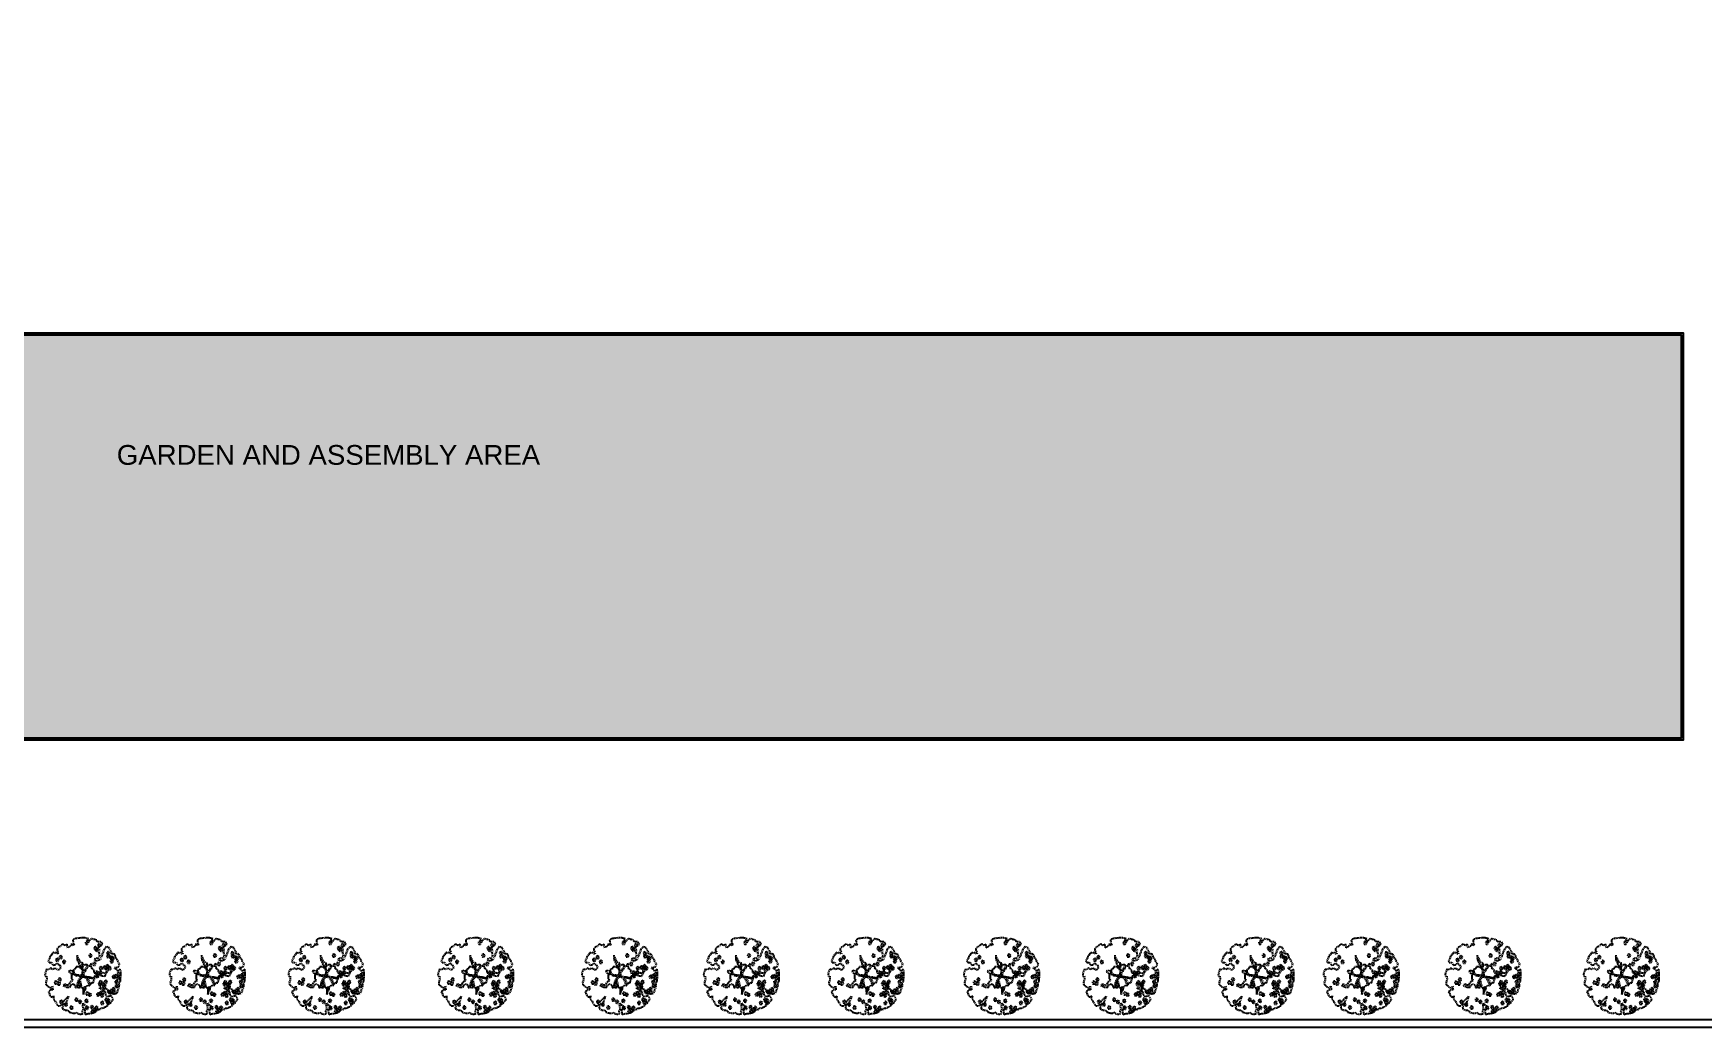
# Model space of a CAD drawing. Header units: feet. Extents: x 655 to 3246, y 42 to 1922.
# Drawn here: x 925.1 to 1347.4, y 42.1 to 293.8 of the extents above; entities that cross this region are included whole.
import ezdxf

# ---------------------------------------------------------------- set-up
doc = ezdxf.new("R2010")
doc.units = ezdxf.units.FT
doc.header["$MEASUREMENT"] = 0
doc.linetypes.add('DASHED', pattern=[0.75, 0.5, -0.25])
doc.layers.add('ARBOL', color=84, linetype='Continuous')
doc.styles.get("Standard").update_dxf_attribs({"font": 'arial.ttf'})

# ---------------------------------------------------------------- blocks, each defined once
blk = doc.blocks.new('TEQUENDAMA')
at = {"layer": 'ARBOL', "linetype": 'DASHED', "ltscale": 0.3}
for points in [[(-3.89, 4.53), (-4.1, 4.29), (-4.1, 4.12), (-4.01, 3.87), (-3.89, 3.63), (-3.97, 3.46), (-4.14, 3.58), (-4.26, 3.75), (-4.47, 3.54), (-4.63, 3.75), (-4.84, 3.54), (-4.96, 3.3), (-5.17, 3.13), (-5.29, 2.7), (-5.48, 2.43), (-5.35, 2.11), (-4.96, 2.14), (-4.76, 1.73), (-4.39, 1.77), (-4.1, 2.02), (-3.68, 1.69), (-3.52, 1.27), (-3.85, 0.94), (-4.47, 1.19), (-4.84, 1.03), (-5.06, 1.26), (-5.42, 0.98), (-5.71, 1.07), (-5.87, 0.78), (-6, 0.32), (-5.96, -0.01), (-5.75, -0.05), (-5.71, -0.42), (-5.75, -0.67), (-5.87, -1), (-5.83, -1.41), (-5.67, -1.49), (-5.13, -1.9), (-4.84, -1.62), (-4.76, -2.15), (-5.05, -2.15), (-5.46, -2.44), (-5.34, -2.69), (-5.21, -3.06), (-5.01, -3.27), (-4.8, -3.27), (-4.63, -3.1), (-4.67, -3.39), (-4.67, -3.64), (-4.39, -3.97), (-4.26, -4.21), (-4.1, -4.54), (-3.85, -4.71), (-3.6, -4.67), (-3.31, -4.5), (-3.1, -4.01), (-2.82, -3.68), (-2.61, -3.47), (-2.32, -3.18), (-2.44, -3.51), (-2.61, -4.01), (-2.73, -4.34), (-3.06, -4.46), (-3.27, -4.83), (-3.23, -5.16), (-2.82, -5.37), (-2.4, -5.37), (-2.24, -5.54), (-2.2, -5.66), (-1.95, -5.74), (-1.58, -5.82), (-1.25, -5.82), (-1.08, -5.7), (-0.87, -5.87), (-0.46, -5.99), (-0.13, -5.95), (-0.05, -5.87), (-0.13, -5.54), (0.04, -5.25), (-0.05, -4.63), (0.04, -4.21), (0.2, -4.54), (0.49, -4.67), (0.45, -5.04), (0.24, -5.16), (0.28, -5.74), (0.33, -6.03), (0.74, -5.91), (1.19, -5.91), (1.36, -5.82), (1.69, -5.74), (2.1, -5.58), (2.1, -5.33), (2.31, -5.25), (2.52, -5.29), (2.76, -5.08), (3.01, -5.04), (3.38, -4.92), (3.84, -4.71), (4, -4.38), (4.33, -4.21), (4.5, -3.97), (4.71, -3.72), (4.62, -3.43), (4.42, -3.14), (3.8, -3.27), (3.55, -2.98), (3.55, -2.65), (3.26, -2.28), (2.64, -1.99), (2.64, -1.74), (2.93, -1.78), (3.3, -2.03), (3.47, -1.9), (3.88, -2.11), (3.84, -2.56), (4.21, -2.73), (4.58, -2.73), (4.87, -2.81), (5.33, -2.65), (5.49, -2.19), (5.66, -1.7), (5.7, -1.37), (5.61, -1.12), (5.74, -0.96), (5.86, -0.87), (5.86, -0.5), (5.9, -0.21), (5.9, 0.74), (5.82, 1.07), (5.45, 0.78), (5.2, 1.07), (4.99, 1.15), (5.12, 1.44), (5.28, 1.31), (5.57, 1.48), (5.74, 1.81), (5.49, 2.3), (5.37, 2.59), (5.16, 2.8), (5.08, 3.09), (4.87, 3.46), (4.66, 3.5), (4.46, 3.46), (4.46, 3.71), (4.37, 3.96), (4.09, 4.41), (3.84, 4.53), (3.67, 4.62), (3.3, 4.2), (2.89, 3.13), (2.64, 2.55), (2.14, 2.35), (1.85, 2.43), (1.98, 2.84), (2.39, 2.8), (2.64, 3.21), (2.52, 3.67), (2.64, 4.12), (2.39, 4.45), (2.76, 4.78), (3.09, 5.03), (2.76, 5.36), (2.35, 5.36), (2.23, 5.44), (2.14, 5.61), (1.77, 5.73), (1.28, 5.85), (0.99, 5.56), (0.78, 5.28), (0.66, 5.61), (0.82, 5.85), (0.28, 5.98), (-0.09, 6.02), (-0.75, 5.94), (-1.12, 5.89), (-1.45, 5.77), (-1.62, 5.69), (-1.58, 5.19), (-1.37, 4.95), (-1.66, 4.82), (-1.82, 5.07), (-2.03, 4.7), (-2.4, 4.41), (-2.53, 4.99), (-2.82, 4.82), (-3.06, 4.9), (-3.15, 5.07), (-3.48, 4.82), (-3.6, 4.62)], [(0.7, 4.99), (0.81, 5.25), (0.59, 5.43), (0.35, 5.29), (0.42, 5.01)], [(-3.93, 2.35), (-3.82, 2.61), (-4.03, 2.79), (-4.28, 2.65), (-4.21, 2.37)], [(-3.39, 2.76), (-3.28, 3.02), (-3.5, 3.2), (-3.74, 3.06), (-3.68, 2.78)], [(1.38, 1.25), (1.27, 1.42), (1.31, 1.73), (1.34, 1.96), (1.34, 1.9), (1.1, 1.79), (1.1, 1.55), (0.9, 1.52), (0.63, 1.76), (0.49, 1.76), (0.32, 1.73), (-0.13, 1.76), (-0.06, 2.03), (-0.33, 2.1), (-0.54, 2.34), (-0.77, 2.85), (-0.95, 3.26), (-0.95, 2.85), (-0.91, 2.54), (-0.74, 2.24), (-0.67, 1.96), (-0.54, 1.69), (-0.4, 1.62), (-0.4, 1.55), (-0.47, 1.45), (-0.71, 1.42), (-1.12, 1.45), (-1.15, 1.21), (-1.25, 1.15), (-1.53, 0.97), (-1.56, 0.74), (-1.8, 0.74), (-1.94, 0.91), (-2.24, 0.74), (-2, 0.4), (-1.9, 0.43), (-1.83, 0.12), (-1.83, -0.08), (-1.83, -0.42), (-1.73, -0.56), (-1.66, -0.76), (-1.97, -0.9), (-2.14, -1.14), (-2.35, -1.51), (-2.96, -1.28), (-3.13, -1.48), (-2.89, -1.62), (-2.55, -1.75), (-2.07, -1.75), (-1.87, -1.38), (-1.73, -1.24), (-1.42, -1.31), (-1.25, -1.48), (-1.22, -1.82), (-0.95, -1.75), (-0.74, -1.79), (-0.6, -1.82), (-0.37, -1.65), (-0.13, -1.82), (0.01, -2.06), (0.01, -2.37), (0.04, -2.91), (0.18, -2.4), (0.32, -2.26), (0.45, -1.72), (0.73, -1.45), (1, -1.48), (1.24, -1.24), (1.27, -1.04), (1.58, -1.07), (1.68, -0.76), (1.79, -0.56), (1.82, -0.12), (1.82, 0.02), (2.16, 0.12), (2.54, 0.22), (3.02, 0.05), (3.43, -0.01), (3.7, 0.46), (3.66, 0.67), (3.43, 0.4), (3.12, 0.5), (2.78, 0.36), (2.3, 0.43), (2.09, 0.36), (1.89, 0.36), (1.72, 0.6), (1.75, 0.87), (1.58, 1.01), (1.34, 1.21)], [(1.28, 3.01), (1.39, 3.27), (1.17, 3.45), (0.93, 3.31), (0.99, 3.03)], [(2.06, 4.16), (2.17, 4.42), (1.96, 4.61), (1.72, 4.46), (1.78, 4.19)], [(2.27, 3.91), (2.38, 4.17), (2.16, 4.36), (1.92, 4.21), (1.99, 3.94)], [(2.64, 4.62), (2.75, 4.88), (2.54, 5.06), (2.29, 4.92), (2.36, 4.64)], [(4.04, 3.38), (4.15, 3.64), (3.94, 3.82), (3.7, 3.68), (3.76, 3.4)], [(4.09, 2.92), (4.2, 3.18), (3.98, 3.37), (3.74, 3.22), (3.8, 2.95)], [(4.54, 2.68), (4.65, 2.94), (4.44, 3.12), (4.19, 2.98), (4.26, 2.7)], [(4.75, 2.59), (4.86, 2.85), (4.64, 3.04), (4.4, 2.89), (4.46, 2.62)], [(-2.86, 2.02), (-2.75, 2.28), (-2.96, 2.46), (-3.2, 2.32), (-3.14, 2.04)], [(1.9, 1.69), (2.01, 1.95), (1.79, 2.13), (1.55, 1.99), (1.61, 1.71)], [(2.27, 0.32), (2.38, 0.58), (2.16, 0.77), (1.92, 0.62), (1.99, 0.35)], [(2.35, -0.21), (2.46, 0.05), (2.25, 0.23), (2, 0.09), (2.07, -0.19)], [(2.85, 0.37), (2.96, 0.63), (2.74, 0.81), (2.5, 0.67), (2.56, 0.39)], [(2.93, 1.03), (3.04, 1.29), (2.83, 1.47), (2.58, 1.33), (2.65, 1.05)], [(3.51, 1.15), (3.62, 1.41), (3.4, 1.6), (3.16, 1.45), (3.23, 1.17)], [(3.88, 0.74), (3.99, 1), (3.78, 1.18), (3.53, 1.04), (3.6, 0.76)], [(3.96, 1.36), (4.07, 1.62), (3.86, 1.8), (3.62, 1.66), (3.68, 1.38)], [(4.29, 1.03), (4.4, 1.29), (4.19, 1.47), (3.95, 1.33), (4.01, 1.05)], [(4.62, 2.1), (4.73, 2.36), (4.52, 2.54), (4.28, 2.4), (4.34, 2.12)], [(4.95, -0.34), (5.06, -0.08), (4.85, 0.11), (4.61, -0.04), (4.67, -0.31)], [(5.28, -0.25), (5.39, 0.01), (5.18, 0.19), (4.94, 0.05), (5, -0.23)], [(5.7, 0.12), (5.81, 0.38), (5.59, 0.56), (5.35, 0.42), (5.42, 0.14)], [(-4.14, -1.24), (-4.03, -0.98), (-4.24, -0.8), (-4.48, -0.94), (-4.42, -1.22)], [(-3.68, -1.41), (-3.57, -1.15), (-3.79, -0.96), (-4.03, -1.11), (-3.97, -1.38)], [(-3.56, -0.75), (-3.45, -0.49), (-3.66, -0.3), (-3.9, -0.45), (-3.84, -0.72)], [(0.33, -2.15), (0.44, -1.89), (0.22, -1.71), (-0.02, -1.85), (0.04, -2.13)], [(0.78, -2.98), (0.89, -2.72), (0.68, -2.53), (0.43, -2.68), (0.5, -2.95)], [(2.76, -1.45), (2.87, -1.19), (2.66, -1), (2.42, -1.15), (2.48, -1.43)], [(2.85, -2.89), (2.96, -2.63), (2.74, -2.45), (2.5, -2.59), (2.56, -2.87)], [(2.89, -1.2), (3, -0.94), (2.78, -0.76), (2.54, -0.9), (2.61, -1.18)], [(3.26, -1.53), (3.37, -1.27), (3.16, -1.09), (2.91, -1.23), (2.98, -1.51)], [(3.26, -2.77), (3.37, -2.51), (3.16, -2.32), (2.91, -2.47), (2.98, -2.75)], [(3.47, -1.74), (3.58, -1.48), (3.36, -1.29), (3.12, -1.44), (3.18, -1.71)], [(3.67, -1.12), (3.78, -0.86), (3.57, -0.67), (3.33, -0.82), (3.39, -1.1)], [(4.29, -2.73), (4.4, -2.47), (4.19, -2.28), (3.95, -2.43), (4.01, -2.7)], [(4.58, -2.56), (4.69, -2.3), (4.48, -2.12), (4.24, -2.26), (4.3, -2.54)], [(4.91, -2.28), (5.02, -2.01), (4.81, -1.83), (4.57, -1.98), (4.63, -2.25)], [(4.95, -2.77), (5.06, -2.51), (4.85, -2.32), (4.61, -2.47), (4.67, -2.75)], [(5.37, -1.12), (5.48, -0.86), (5.26, -0.67), (5.02, -0.82), (5.08, -1.1)], [(5.41, -1.78), (5.52, -1.52), (5.3, -1.33), (5.06, -1.48), (5.13, -1.76)], [(5.66, -0.5), (5.77, -0.24), (5.55, -0.06), (5.31, -0.2), (5.37, -0.48)], [(-3.31, -4.26), (-3.2, -4), (-3.41, -3.81), (-3.66, -3.96), (-3.59, -4.23)], [(-2.57, -4.67), (-2.46, -4.41), (-2.67, -4.22), (-2.91, -4.37), (-2.85, -4.64)], [(-1.7, -5.16), (-1.59, -4.9), (-1.8, -4.72), (-2.05, -4.86), (-1.98, -5.14)], [(-0.91, -3.93), (-0.8, -3.67), (-1.02, -3.48), (-1.26, -3.63), (-1.2, -3.9)], [(-0.34, -4.26), (-0.23, -4), (-0.44, -3.81), (-0.68, -3.96), (-0.62, -4.23)], [(0.66, -4.09), (0.77, -3.83), (0.55, -3.64), (0.31, -3.79), (0.37, -4.07)], [(0.74, -5.21), (0.85, -4.94), (0.64, -4.76), (0.39, -4.9), (0.46, -5.18)], [(1.19, -3.14), (1.3, -2.88), (1.09, -2.7), (0.85, -2.84), (0.91, -3.12)], [(1.52, -5.08), (1.63, -4.82), (1.42, -4.64), (1.18, -4.78), (1.24, -5.06)], [(1.94, -5.58), (2.05, -5.32), (1.83, -5.13), (1.59, -5.28), (1.65, -5.55)], [(2.23, -5.21), (2.34, -4.94), (2.12, -4.76), (1.88, -4.9), (1.94, -5.18)], [(2.47, -3.1), (2.58, -2.84), (2.37, -2.65), (2.13, -2.8), (2.19, -3.08)], [(3.09, -3.27), (3.2, -3.01), (2.99, -2.82), (2.75, -2.97), (2.81, -3.24)], [(3.14, -4.42), (3.25, -4.16), (3.03, -3.97), (2.79, -4.12), (2.85, -4.4)], [(3.8, -3.93), (3.91, -3.67), (3.69, -3.48), (3.45, -3.63), (3.51, -3.9)], [(4, -4.38), (4.11, -4.12), (3.9, -3.93), (3.66, -4.08), (3.72, -4.36)], [(4.09, -4.05), (4.2, -3.79), (3.98, -3.6), (3.74, -3.75), (3.8, -4.03)], [(1.61, -5.78), (1.72, -5.52), (1.5, -5.34), (1.26, -5.48), (1.32, -5.76)]]:
    blk.add_lwpolyline(points, close=True, dxfattribs=at)
for points in [[(-1.6, 0.71), (-1.54, 0.42), (-1.85, 0.34)], [(-0.26, -0.1), (-1.09, 0.01), (-1.5, 0.3), (-1.83, 0.21)], [(-0.22, 0.09), (-0.98, 0.13), (-1.4, 0.44), (-1.5, 0.92)], [(-0.22, 0.11), (-0.16, 0.25), (-0.11, 0.3), (-0.07, 0.75), (-0.2, 1.12), (-0.61, 1.42)], [(-0.12, 2.02), (-0.2, 1.31), (-0.42, 1.48)], [(0.71, 1.68), (0.32, 1.08), (0.07, 0.71), (-0.11, 1.23), (0.03, 1.72)], [(0.17, -0.05), (0.11, 0.15), (0.15, 0.5), (0.32, 0.77), (0.8, 1.48)], [(-0.24, -0.1), (-0.63, -0.47), (-0.84, -0.97), (-1.05, -1.79)], [(-0.45, -1.69), (-0.61, -0.76), (-0.92, -1.79)], [(1.04, -1.42), (0.53, -0.3), (-0.11, -0.16), (-0.51, -0.57), (-0.3, -1.67)], [(0.2, -0.05), (0.96, -0.14), (1.56, -0.28), (1.79, -0.12)], [(1.75, -0.51), (1.37, -0.39), (0.73, -0.26), (1.15, -1.34)]]:
    blk.add_lwpolyline(points, dxfattribs=at)
blk.add_point((0, 0), dxfattribs=at)

msp = doc.modelspace()

# ---------------------------------------------------------------- hatches: boundary and pattern name
at = {"true_color": 0x139b48}
h = msp.add_hatch(dxfattribs=at)
h.set_pattern_fill('GRASS', color=114, scale=4.6)
h.set_pattern_definition([(90, (-177.258, -116.8864), (-3.252691, 3.252691), [0.8625, -5.642882]), (45, (-177.258, -116.8864), (-3.252691, 3.252691), [0.8625, -3.7375]), (135, (-177.258, -116.8864), (-3.252691, -3.252691), [0.8625, -3.7375])])
h.paths.add_polyline_path([(1342.05829, 115.36625), (1342.05829, 217.47064), (907.58177, 217.47064), (907.58177, 115.36625)])
h.paths.add_polyline_path([(944.59038, 181.76514), (1054.23226, 181.76514), (1054.23226, 192.06869), (944.59038, 192.06869)], flags=24)

# ---------------------------------------------------------------- linework, layer by layer
for points in [[(1595.49961, 42.13458), (655.07638, 42.13458), (655.07638, 693.03968), (655.67873, 693.03968)], [(1595.49961, 44.13458), (657.07638, 44.13458), (657.07638, 691.60909)]]:
    msp.add_lwpolyline(points)
for points in [[(907.08177, 217.97064), (1342.55829, 217.97064), (1342.55829, 114.86625), (907.08177, 114.86625)], [(907.58177, 217.47064), (1342.05829, 217.47064), (1342.05829, 115.36625), (907.58177, 115.36625)]]:
    msp.add_lwpolyline(points, close=True)

# ---------------------------------------------------------------- block references
at = {"layer": 'ARBOL', "linetype": 'DASHED', "xscale": 1.61, "yscale": 1.61, "zscale": 1.61}
for p in [(937.69811, 55.19664), (969.20452, 55.19664), (999.31064, 55.19664), (1037.11834, 55.19664), (1073.52574, 55.19664), (1104.33201, 55.19664), (1135.8384, 55.19664), (1170.14539, 55.19664), (1200.25152, 55.19664), (1234.55849, 55.19664), (1261.16391, 55.19664), (1291.97017, 55.19664), (1326.97729, 55.19664)]:
    msp.add_blockref('TEQUENDAMA', p, dxfattribs=at)

# ---------------------------------------------------------------- texts
at = {"insert": (946.21214, 189.58063), "char_height": 5, "attachment_point": 1}
msp.add_mtext_dynamic_manual_height_columns('GARDEN AND ASSEMBLY AREA', width=202.551966, gutter_width=1, heights=[0], dxfattribs=at)

doc.saveas('drawing.dxf')
